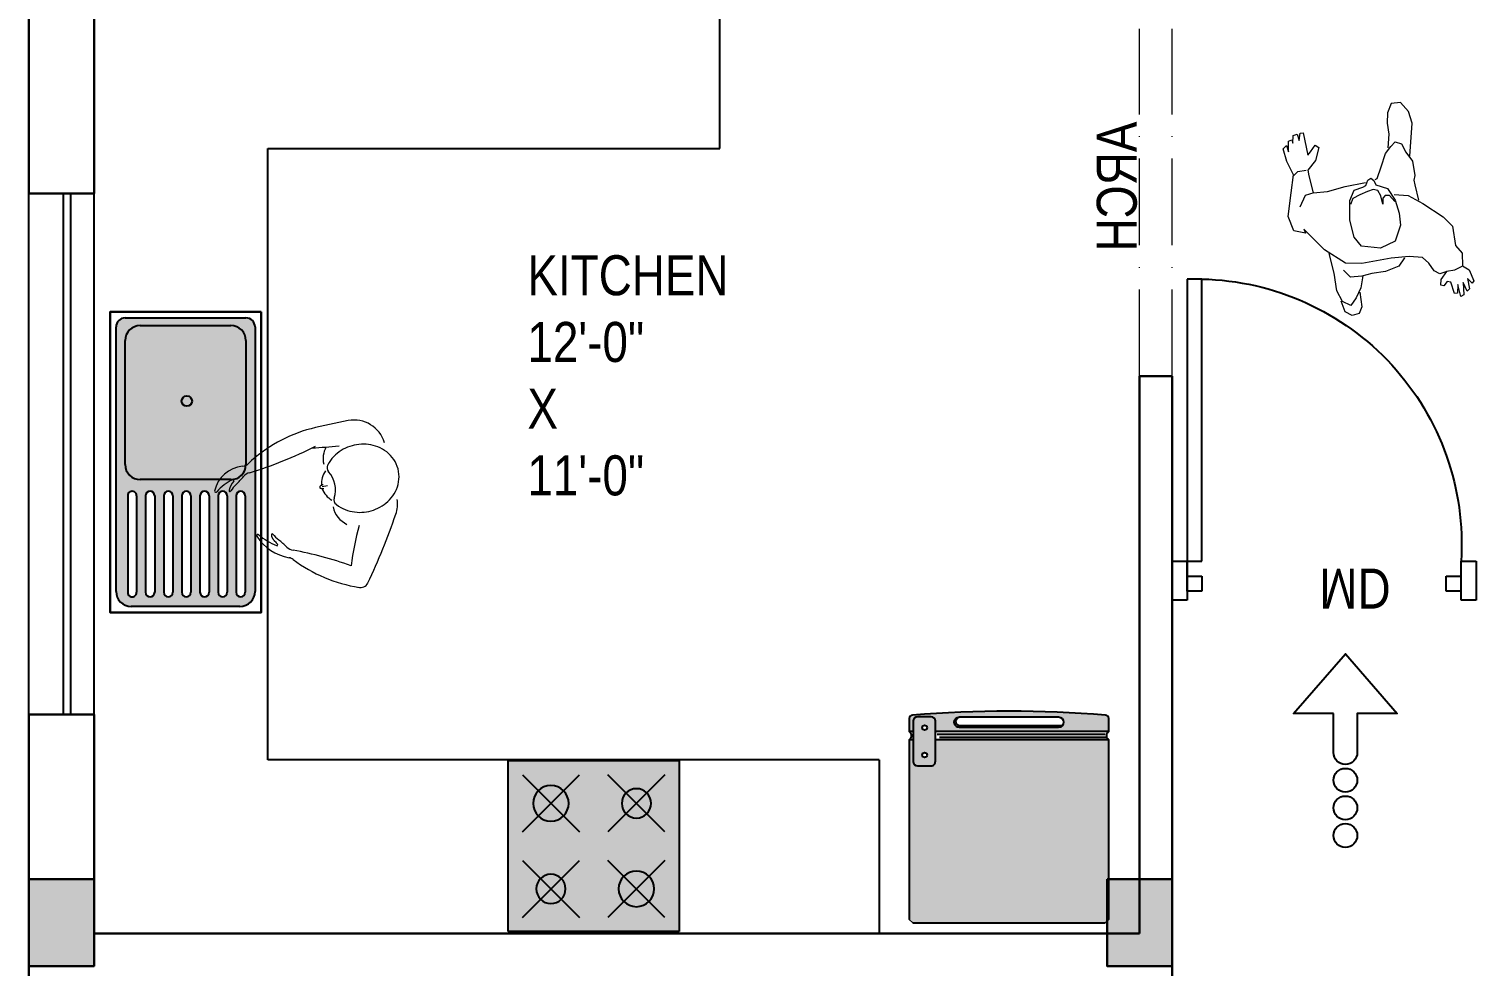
# Model space of a CAD drawing. Extents: x -454308 to 890911, y -14103 to 1343694.
# Drawn here: x 213535.5 to 213735.5, y 654125 to 654254.4 of the extents above; entities that cross this region are included whole.
import ezdxf

# ---------------------------------------------------------------- set-up
doc = ezdxf.new("R2010")
doc.units = 0
doc.header["$MEASUREMENT"] = 0
doc.linetypes.add('ACAD_ISO10W100', pattern=[18, 12, -3, 0, -3])
for name, color, linetype in [('A-Door', 144, 'Continuous'), ('cup', 126, 'Continuous'), ('ELE', 7, 'Continuous'), ('FURN', 250, 'Continuous'), ('railing', 162, 'Continuous'), ('WIN', 4, 'Continuous')]:
    doc.layers.add(name, color=color, linetype=linetype)
for name, color, linetype, lineweight in [('A-FURN', 35, 'Continuous', 5), ('A-Wall', 7, 'Continuous', 30), ('col', 232, 'Continuous', 30), ('Hatch Gris Claro', 9, 'Continuous', 9), ('PERSONAS', 7, 'Continuous', 0), ('sill', 32, 'Continuous', 25), ('TXT', 42, 'Continuous', 25)]:
    doc.layers.add(name, color=color, linetype=linetype, lineweight=lineweight)
doc.styles.get("Standard").update_dxf_attribs({"font": 'stylu.ttf', "height": 7})

# ---------------------------------------------------------------- blocks, each defined once
blk = doc.blocks.new('A$C2FF36649')
at = {"layer": 'FURN', "ltscale": 5}
h = blk.add_hatch(color=252, dxfattribs=at)
h.set_gradient(color1=(132, 132, 132), rotation=89.99999999999996, one_color=1, tint=1, name='CYLINDER')
h.paths.add_polyline_path([(23.6293699095404, -1.27793573483e-05), (23.62936990955495, 23.62940410603552), (-4.78735018987e-05, 23.62940410825467), (-4.78735164506e-05, -1.27771381813e-05)])
at = {"layer": 'FURN'}
for p, q in [((23.62936990955495, 23.62940410603552), (-4.78735018987e-05, 23.62940410825467)), ((-4.78735018987e-05, 23.62940410825467), (-4.78735164506e-05, -1.27771381813e-05)), ((23.6293699095404, -1.27793573483e-05), (23.62936990955495, 23.62940410603552)), ((1.969070200284475, 13.78381373932279), (9.845542495415428, 21.66028603445375)), ((1.969070200284475, 21.66028603445375), (9.845542495415428, 13.78381373932279)), ((21.66025093810458, 21.66028603445375), (13.78377864297363, 13.78381373932279)), ((21.66025093810458, 13.78381373932279), (13.78377864297363, 21.66028603445375)), ((1.969070200255373, 1.969105296626366), (9.845542495386324, 9.845577591757321)), ((1.969070200255373, 9.845577591757321), (9.845542495386324, 1.969105296626366)), ((21.66025093809003, 1.969105296626366), (13.78377864295908, 9.845577591757321)), ((21.66025093809003, 9.845577591757321), (13.78377864295908, 1.969105296626366)), ((-4.78735164506e-05, -1.27771381813e-05), (23.6293699095404, -1.27793573483e-05))]:
    blk.add_line(p, q, dxfattribs=at)
for centre, radius in [((17.72201479054638, 17.72204988688827), 2.460688607613357), ((5.907306347842677, 17.72204988688827), 2.027331139159969), ((5.907306347828122, 5.907341444191843), 2.460688607613357), ((17.72201479051728, 5.907341444191843), 2.027331139159969)]:
    blk.add_circle(centre, radius, dxfattribs=at)
blk = doc.blocks.new('FIDGE')
at = {"layer": 'FURN', "ltscale": 5, "true_color": 0xefddb2}
h = blk.add_hatch(color=254, dxfattribs=at)
h.set_gradient(color1=(245, 239, 209), one_color=1, tint=1)
h.paths.add_polyline_path([(851812.5118199768, 667310.6633607472), (851812.0235093834, 667310.1750501536), (851812.0235093834, 667285.3511941461), (851835.968247982, 667285.3511941461), (851835.968247982, 667288.3478638522, -0.4142135623730951), (851836.5680330243, 667288.9476488946), (851838.4621721907, 667288.9476488946, -0.4142135623730951), (851839.0619572331, 667288.3478638522), (851839.0619572331, 667285.3511941461), (851839.5856463488, 667285.3511941461), (851839.5856463488, 667310.1750501536), (851839.0973357555, 667310.6633607472)])
at = {"layer": 'FURN', "ltscale": 5}
h = blk.add_hatch(color=53, dxfattribs=at)
h.set_gradient(color1=(224, 205, 113), color2=(239, 230, 184), one_color=1, tint=0.8299999833106995, name='CYLINDER')
h.paths.add_polyline_path([(851839.0619572331, 667288.3478638522, 0.4142135623730951), (851838.4621721907, 667288.9476488946), (851836.5680330243, 667288.9476488946, 0.4142135623730951), (851835.968247982, 667288.3478638522), (851835.968247982, 667282.7975228432, 0.4142135623730951), (851836.5680330243, 667282.197737801), (851838.4621721907, 667282.197737801, 0.4142135623730951), (851839.0619572331, 667282.7975228432)])
h.paths.add_polyline_path([(851837.7914954369, 667283.6797770158, -1), (851837.1165043275, 667283.6797770158, -1)], flags=16)
h.paths.add_polyline_path([(851837.1165043275, 667287.4656096796, -1), (851837.7914954369, 667287.4656096796, -1)], flags=16)
at = {"layer": 'FURN', "true_color": 0xcccf96}
h = blk.add_hatch(color=9, dxfattribs=at)
h.paths.add_polyline_path([(851839.1358326123, 667281.9400619791, 0.3912832228420068), (851839.5856463488, 667282.4268527223), (851839.5856463488, 667284.2262089638), (851839.0619572331, 667284.2262089638), (851839.0619572331, 667282.7975228432, -0.4142135623730951), (851838.4621721907, 667282.197737801), (851836.5680330243, 667282.197737801, -0.4142135623730951), (851835.968247982, 667282.7975228432), (851835.968247982, 667284.2262089638), (851812.0235093834, 667284.2262089638), (851812.0235093834, 667282.4268527223, 0.3912832228310268), (851812.4733231202, 667281.9400619791, 0.0394798524977522)])
h.paths.add_polyline_path([(851818.2446322456, 667282.9307113895, -0.4142135623730865), (851818.965812509, 667283.6518916527), (851832.6433432235, 667283.6518916527, -0.4142135623730951), (851833.3645234866, 667282.9307113895, -0.4142135623967353), (851832.6433432235, 667282.2095311262), (851818.965812509, 667282.2095311262, -0.4142135623967353)], flags=16)
at = {"layer": 'FURN', "ltscale": 0.03}
h = blk.add_hatch(color=256, dxfattribs=at)
edge = h.paths.add_edge_path()
edge.add_ellipse((851832.4903596295, 667282.8320430735), major_axis=(-0.4524122548069792, -0.4524122548069791), ratio=0.9999999999319515, start_angle=58.359665155849086, end_angle=205.770811798673, ccw=False)
edge.add_ellipse((851832.6433432235, 667282.9307113895), major_axis=(-0.5099514545912404, -0.50995145459124), ratio=0.9999999999469597, start_angle=44.59102439707917, end_angle=135.0000000077293)
edge.add_ellipse((851832.6433432235, 667282.9307113895), major_axis=(-0.509951454587281, -0.5099514545872808), ratio=0.9999999999417772, start_angle=134.999999998332, end_angle=225.000000001668)
edge.add_line((851832.6433432235, 667283.6518916527), (851818.965812509, 667283.6518916527))
edge.add_ellipse((851818.9658125094, 667282.9307113895), major_axis=(0.5099514546065902, -0.5099514546065907), ratio=0.9999999998486874, start_angle=135.0000000141629, end_angle=180.5042753145712)
edge.add_line((851818.4513926458, 667283.4361549336), (851832.7010787721, 667283.4361549336))
for p, q in [((851812.0235093834, 667310.1750501536), (851812.5118199768, 667310.6633607472)), ((851812.0235093834, 667310.1750501536), (851812.5118199768, 667310.6633607472)), ((851812.0235093834, 667285.3511941461), (851812.0235093834, 667310.1750501536)), ((851812.5118199768, 667310.6633607472), (851839.0973357555, 667310.6633607472)), ((851839.0973357555, 667310.6633607472), (851839.5856463488, 667310.1750501536)), ((851839.0973357555, 667310.6633607472), (851839.5856463488, 667310.1750501536)), ((851839.5856463488, 667310.1750501536), (851839.5856463488, 667285.3511941461)), ((851835.968247982, 667285.3511941461), (851812.0235093838, 667285.3511941461)), ((851812.0235093834, 667284.2262089638), (851812.0235093834, 667282.4268527223)), ((851818.4513926458, 667283.4361549336), (851832.7010787721, 667283.4361549336)), ((851832.6433432235, 667283.6518916527), (851818.965812509, 667283.6518916527)), ((851839.5856463488, 667285.3511941461), (851839.0619572331, 667285.3511941461)), ((851839.5856463488, 667284.2262089638), (851839.0619572331, 667284.2262089638)), ((851839.5856463488, 667284.2262089638), (851839.5856463488, 667282.4268527223)), ((851832.6381181219, 667282.2095311262), (851818.965812509, 667282.2095311262))]:
    blk.add_line(p, q)
for centre, radius, start, end in [((851811.6907732061, 667284.7887015548), 0.6535375115282523, 300.6059604413329, 59.39403956440798), ((851832.6433337929, 667282.9307019594), 0.7211896934019041, 269.5856311290957, 89.99925081362538), ((851832.5005099787, 667282.8228430301), 0.629724405588717, 283.1098448732428, 76.89015512675705), ((851839.9183825264, 667284.7887015548), 0.6535375115243033, 120.6059604355919, 239.3940395586671), ((851812.5118199768, 667282.4268527223), 0.488310593449569, 180, 265.4782904484907), ((851825.8045778662, 667450.5130812175), 169.0993352093809, 265.4782904484907, 274.5216558903645), ((851839.0973357555, 667282.4268527223), 0.4883105934422929, 274.5217095515093, 0)]:
    blk.add_arc(centre, radius, start, end)
for p, q in [((851812.0235093834, 667310.1750501536), (851812.0235093834, 667285.3511941461)), ((851839.0973357555, 667310.6633607472), (851812.5118199768, 667310.6633607472)), ((851839.5856463488, 667285.3511941461), (851839.5856463488, 667310.1750501536)), ((851812.0235093834, 667285.3511941461), (851835.968247982, 667285.3511941461)), ((851812.0235093834, 667284.2262089638), (851835.968247982, 667284.2262089638)), ((851812.0235093834, 667284.2262089638), (851812.0235093834, 667282.4268527223)), ((851812.3446380632, 667285.0340984962), (851835.4079034663, 667285.0340984962)), ((851812.5242584449, 667284.6389328629), (851835.7312203351, 667284.6389328629)), ((851839.0619572331, 667285.3511941461), (851839.5856463488, 667285.3511941461)), ((851839.0619572331, 667284.2262089638), (851839.5856463488, 667284.2262089638)), ((851839.5856463488, 667282.4268527223), (851839.5856463488, 667284.2262089638))]:
    blk.add_line(p, q, dxfattribs=at)
for points in [[(851836.5680330243, 667282.197737801), (851838.4621721907, 667282.197737801, 0.4142135623730951), (851839.0619572331, 667282.7975228432), (851839.0619572331, 667288.3478638522, 0.4142135623730951), (851838.4621721907, 667288.9476488946), (851836.5680330243, 667288.9476488946, 0.4142135623730951), (851835.968247982, 667288.3478638522), (851835.968247982, 667282.7975228432, 0.4142135623730951)], [(851818.965812509, 667283.6518916527), (851832.6433432235, 667283.6518916527, -0.4142135623730951), (851833.3645234866, 667282.9307113895), (851833.3645234866, 667282.9307113895, -0.4142135623730951), (851832.6433432235, 667282.2095311262), (851818.965812509, 667282.2095311262, -0.4142135623730951), (851818.2446322456, 667282.9307113895), (851818.2446322456, 667282.9307113895, -0.4142135623730784)]]:
    blk.add_lwpolyline(points, format="xyb", close=True, dxfattribs=at)
blk.add_lwpolyline([(851818.4513926458, 667283.4361549336), (851832.7010787721, 667283.4361549336, -0.7495820116808743), (851832.6381181219, 667282.2095311262)], format="xyb", dxfattribs=at)
for centre in [(851837.4539998822, 667287.4656096796), (851837.4539998822, 667283.6797770158)]:
    blk.add_circle(centre, 0.33749555467957, dxfattribs=at)
for centre, radius, start, end in [((851811.6907732061, 667284.7887015548), 0.6535375115279028, 300.6059604413329, 59.3940395586671), ((851839.9183825264, 667284.7887015548), 0.6535375115283989, 120.6059604413329, 239.3940395586671), ((851812.5118199768, 667282.4268527223), 0.4883105934398675, 180, 265.4782904484907), ((851825.8045778662, 667450.5130812175), 169.0993352092379, 265.4782904484907, 274.5217095515093), ((851839.0973357555, 667282.4268527223), 0.4883105934398675, 274.5217095515093, 0)]:
    blk.add_arc(centre, radius, start, end, dxfattribs=at)
blk = doc.blocks.new('H-1')
at = {"layer": 'PERSONAS'}
for p, q in [((-0.6239817578650673, 0.1392638641446524), (-0.6288439533808515, 0.129547780599637)), ((-0.5850841937383393, 0.1408832114021266), (-0.6239817578650673, 0.1392638641446524)), ((-0.6077744394789307, 0.1586960312345695), (-0.6142573668332716, 0.1505992949470851)), ((-0.6142573668332716, 0.1505992949470851), (-0.5850841937383393, 0.1408832114021266)), ((-0.5737390708681005, 0.1554573367196212), (-0.6077744394789307, 0.1586960312345695)), ((-0.5834634618997825, 0.1748895038095384), (-0.5899463892542371, 0.1684121147795849)), ((-0.5899463892542371, 0.1684121147795849), (-0.5737390708681005, 0.1554573367196212)), ((-0.5478073614503955, 0.1635540730070488), (-0.5834634618997825, 0.1748895038095384)), ((-0.5332207749028158, 0.1441219059171317), (-0.5478073614503955, 0.1635540730070488)), ((-0.5429451674556276, 0.1182123508422705), (-0.5332207750666385, 0.1425025599505716)), ((-0.4927024789375312, 0.1473606004321368), (-0.5332207749028158, 0.1441219059171317)), ((-0.4667707695198261, 0.1279284333421629), (-0.4927024789375312, 0.1473606004321368)), ((-0.6288439533808515, 0.129547780599637), (-0.5899463892542371, 0.1230703915696836)), ((-0.5899463892542371, 0.1230703915696836), (-0.6174988305106126, 0.1198316970546784)), ((-0.6174988305106126, 0.1198316970546784), (-0.6174988305106126, 0.1101156135097199)), ((-0.6174988305106126, 0.1101156135097199), (-0.5802219982224415, 0.1020188772222355)), ((-0.5802219982224415, 0.1020188772222355), (-0.576980534545328, 0.0906834464197459)), ((-0.5688768753523163, 0.0728706265873029), (-0.5461866296117251, 0.0923027936772769)), ((-0.5461866296117251, 0.0923027936772769), (-0.5510488251275092, 0.0696319320722978)), ((-0.5445658998589809, 0.0923027950726123), (-0.5429451674556276, 0.1182123508422705)), ((-0.4051829596526205, 0.1246897388271577), (-0.4667707695198261, 0.1279284333421629)), ((-0.3727683228803471, 0.0987801827072303), (-0.4051829596526205, 0.1246897388271577)), ((-0.3241463677220508, 0.0388643341798911), (-0.3727683228803471, 0.0987801827072303)), ((-0.576980534545328, 0.0906834464197459), (-0.5899463892542371, 0.0793480156172564)), ((-0.5899463892542371, 0.0793480156172564), (-0.5867049255768964, 0.0696319320722978)), ((-0.5867049255768964, 0.0696319320722978), (-0.5688768753523163, 0.0728706265873029)), ((-0.5510488251275092, 0.0696319320722978), (-0.5397037022572704, 0.05343845949732901)), ((-0.5397037022572704, 0.05343845949732901), (-0.5137719928395656, 0.0388643341798911)), ((-0.5137719928395656, 0.0388643341798911), (-0.4943232107762018, 0.0210515143474481)), ((-0.4943232107762018, 0.0210515143474481), (-0.4862195515831901, -0.0210515143474481)), ((-0.2949731946271186, -0.0048580417725361), (-0.3241463677220508, 0.0388643341798911)), ((-0.2625585578548453, 0.0194321670899171), (-0.312801244851812, 0.0259095561199274)), ((-0.2479719713073791, 0.017812819832443), (-0.2625585578548453, 0.0194321670899171)), ((-0.233385384759913, 0.0226708616049223), (-0.2479719713073791, 0.017812819832443)), ((-0.1880048932787304, 0.0194321670899171), (-0.233385384759913, 0.0226708616049223)), ((-0.1572109883452413, 0.0016193472574741), (-0.1880048932787304, 0.0194321670899171)), ((-0.1717975748927074, 0.0129547780599637), (-0.0680707372216603, 0.0307675978924067)), ((-0.1296585470888658, -0.0097160835450154), (-0.1572109883452413, 0.0016193472574741)), ((-0.0680707372216603, 0.0307675978924067), (-0.0307939049334891, 0.0226708616049223)), ((-0.0307939049334891, 0.0226708616049223), (0, 0)), ((0, 0), (0, -0.0291482506349325)), ((-0.4894610152603037, -0.0356256396649428), (-0.5137719928395656, -0.0566771540123909)), ((-0.4862195515831901, -0.0210515143474481), (-0.4862195515831901, -0.0777286683598391)), ((-0.3857341775892564, -0.038864334179948), (-0.4338550366027222, -0.0605807978355983)), ((-0.3468366134625285, -0.038864334179948), (-0.3857341775892564, -0.038864334179948)), ((-0.3046975856586869, -0.0469610704674324), (-0.3468366134625285, -0.038864334179948)), ((-0.2868695354339934, -0.0485804177249065), (-0.2949731946271186, -0.0048580417725361)), ((-0.1555902565065708, -0.0631545430423444), (-0.13452074260465, -0.0437223759524272)), ((-0.13452074260465, -0.0437223759524272), (-0.1215548878957406, -0.0291482506349325)), ((-0.1215548878957406, -0.0291482506349325), (-0.1296585470888658, -0.0097160835450154)), ((-0.0275524412563755, -0.0437223759524272), (-0.0599670780285351, -0.0485804177249065)), ((0, -0.0291482506349325), (-0.0275524412563755, -0.0437223759524272)), ((-0.5137719928395656, -0.0566771540123909), (-0.5267378475483611, -0.1003995299647613)), ((-0.4862195515831901, -0.0777286683598391), (-0.4943232107762018, -0.1716508092945901)), ((-0.4338550366027222, -0.0605807978355983), (-0.4512054797694418, -0.1085901410909287)), ((-0.2949731946271186, -0.0858254046473235), (-0.3138464992133549, -0.0873821674066449)), ((-0.3138464992133549, -0.0873821674066449), (-0.2868695354339934, -0.0906834464198028)), ((-0.3088277114027278, -0.0484552513535164), (-0.2884902672726639, -0.0631545430423444)), ((-0.2663950719939976, -0.0674884490771319), (-0.3046975856586869, -0.0469610704674324)), ((-0.2868695354339934, -0.0777286683598391), (-0.2949731946271186, -0.0858254046473235)), ((-0.2884902672726639, -0.0631545430423444), (-0.2868695354339934, -0.0777286683598391)), ((-0.2868695354339934, -0.0906834464198028), (-0.2690414852092999, -0.0987801827072872)), ((-0.2512369240714634, -0.1031844948710159), (-0.2663950719939976, -0.0674884490771319)), ((-0.2317646529212425, -0.0971608354497562), (-0.1961085524717418, -0.0809673628748442)), ((-0.1961085524717418, -0.0809673628748442), (-0.1555902565065708, -0.0631545430423444)), ((-0.0956231784780357, -0.0469610704674324), (-0.1377622062818773, -0.0534384594973858)), ((-0.0599670780285351, -0.0485804177249065), (-0.0956231784780357, -0.0469610704674324)), ((-0.5267378475483611, -0.1003995299647613), (-0.5283585793870316, -0.1441219059171885)), ((-0.4512054797694418, -0.1085901410909287), (-0.4397429134951383, -0.1672699658404895)), ((-0.2690414852092999, -0.1311671278572248), (-0.2771451444023114, -0.1570766839771522)), ((-0.2690414852092999, -0.0987801827072872), (-0.2641792896934021, -0.113354308024725)), ((-0.2641792896934021, -0.113354308024725), (-0.2690414852092999, -0.1311671278572248)), ((-0.2539538025168895, -0.1452171161244564), (-0.2501877536078609, -0.1350003655514342)), ((-0.2360552850313979, -0.1079721292020395), (-0.2512369240714634, -0.1031844948710159)), ((-0.2501877536078609, -0.1350003655514342), (-0.2339334590785711, -0.1274042962920134)), ((-0.2463512394688223, -0.2007990599295226), (-0.2406372467016808, -0.1351442795352113)), ((-0.2279281387820902, -0.1165930025397301), (-0.2360552850313979, -0.1079721292020395)), ((-0.2339334590785711, -0.1274042962920134), (-0.2279281387820902, -0.1165930025397301)), ((-0.2335174485644984, -0.1034655091167451), (-0.2317646529212425, -0.0971608354497562)), ((-0.5704976071908732, -0.1829862400970796), (-0.5996707802858054, -0.2007990599295226)), ((-0.5332207749028158, -0.1732701565521211), (-0.5704976071908732, -0.1829862400970796)), ((-0.5283585793870316, -0.1441219059171885), (-0.5332207749028158, -0.1765088510670694)), ((-0.5332207749028158, -0.1765088510670694), (-0.5332207749028158, -0.2121344907320122)), ((-0.4943232107762018, -0.1716508092945901), (-0.4878402834217468, -0.2234699215344449)), ((-0.4397429134951383, -0.1672699658404895), (-0.408949008561649, -0.1883214801879376)), ((-0.2868695354339934, -0.1797475455820745), (-0.3046975856586869, -0.1894636291270331)), ((-0.2917317309497775, -0.1894636291270331), (-0.2604367298713441, -0.1727460195019148)), ((-0.2771451444023114, -0.1570766839771522), (-0.2868695354339934, -0.1797475455820745)), ((-0.2604367298713441, -0.1727460195019148), (-0.2539538025168895, -0.1452171161244564)), ((-0.6499134672827723, -0.1959410181570433), (-0.6547756627985564, -0.2186118797619656)), ((-0.6547756627985564, -0.2186118797619656), (-0.6401890762510904, -0.2396633941094137)), ((-0.6304646852195219, -0.1862249346120848), (-0.6499134672827723, -0.1959410181570433)), ((-0.5834634618997825, -0.1878442818695589), (-0.6304646852195219, -0.1862249346120848)), ((-0.5996707802858054, -0.2007990599295226), (-0.6223610260263968, -0.2202312270194966)), ((-0.6223610260263968, -0.2202312270194966), (-0.6077744394789307, -0.244521435881893)), ((-0.5332207749028158, -0.2121344907320122), (-0.5089097973236676, -0.2315666578219293)), ((-0.4878402834217468, -0.2234699215344449), (-0.4392183282634507, -0.2850051173193151)), ((-0.408949008561649, -0.1883214801879376), (-0.3533195408169831, -0.1959410181570433)), ((-0.3533195408169831, -0.1959410181570433), (-0.2917317309497775, -0.1894636291270331)), ((-0.2560756305003906, -0.2574762139419136), (-0.2463512394688223, -0.2007990599295226)), ((-0.6401890762510904, -0.2396633941094137), (-0.6061537076402601, -0.2493794776544291)), ((-0.6077744394789307, -0.244521435881893), (-0.5721183390294301, -0.2590955611993877)), ((-0.5721183390294301, -0.2590955611993877), (-0.5153927246781222, -0.2623342557143928)), ((-0.5153927246781222, -0.2623342557143928), (-0.45218418297236, -0.2720503392593514)), ((-0.2560756305003906, -0.3028179371517581), (-0.2560756305003906, -0.2574762139419136)), ((-0.115071960541286, -0.2704309920018773), (-0.1555902565065708, -0.2850051173193151)), ((-0.1069683013481608, -0.28176642280431), (-0.115071960541286, -0.2704309920018773)), ((-0.4392183282634507, -0.2850051173193151), (-0.367906127364563, -0.3433016185891802)), ((-0.2560756295448527, -0.3011985893314204), (-0.2625585571273632, -0.3287274930749504)), ((-0.2009707479876397, -0.3109146734392425), (-0.2560756305003906, -0.3028179371517581)), ((-0.1831426977629462, -0.3125340206967735), (-0.2009707479876397, -0.3109146734392425)), ((-0.1847634301985863, -0.3449209662512658), (-0.183142697795347, -0.3173920625077358)), ((-0.1555902565065708, -0.2850051173193151), (-0.1831426977629462, -0.3125340206967735)), ((-0.1361414744432068, -0.3076759789242374), (-0.1264170834115248, -0.2979598953792788)), ((-0.0648292735443192, -0.3157727152117218), (-0.1361414744432068, -0.3076759789242374)), ((-0.1264170834115248, -0.2979598953792788), (-0.1069683013481608, -0.28176642280431)), ((-0.0648292735443192, -0.3254887987567372), (-0.0648292735443192, -0.3157727152117218)), ((-0.3808719820733586, -0.340062924074175), (-0.3695268592032335, -0.3756885637391178)), ((-0.367906127364563, -0.3433016185891802), (-0.3808719820733586, -0.340062924074175)), ((-0.2625585571273632, -0.3287274930749504), (-0.2965939274431548, -0.3497790075479088)), ((-0.249592703145936, -0.3724498692241127), (-0.1928670887946282, -0.359495091164149)), ((-0.1977292833329329, -0.3611144381151234), (-0.1847634301985863, -0.3449209662512658)), ((-0.1928670887946282, -0.359495091164149), (-0.1491073291521161, -0.3756885637391178)), ((-0.1199341560570701, -0.3675918274516334), (-0.08589878744624, -0.3643531329366283)), ((-0.0940024466393652, -0.3513983548766646), (-0.0696914690602171, -0.3481596603616595)), ((-0.0826573237691264, -0.3530177021341387), (-0.0940024466393652, -0.3513983548766646)), ((-0.0875195192849106, -0.3303468405292165), (-0.0648292735443192, -0.3254887987567372)), ((-0.0664500053829897, -0.3352048823016958), (-0.0875195192849106, -0.3303468405292165)), ((-0.08589878744624, -0.3643531329366283), (-0.0826573237691264, -0.3530177021341387)), ((-0.0696914690602171, -0.3481596603616595), (-0.0664500053829897, -0.3352048823016958)), ((-0.3695268592032335, -0.3756885637391178), (-0.3225256358834939, -0.3886433417990815)), ((-0.3225256358834939, -0.3886433417990815), (-0.249592703145936, -0.3724498692241127)), ((-0.1491073291521161, -0.3756885637391178), (-0.1085890331868313, -0.3837853000266023)), ((-0.0988646421551494, -0.3724498692241127), (-0.1199341560570701, -0.3675918274516334)), ((-0.1085890331868313, -0.3837853000266023), (-0.0988646421551494, -0.3724498692241127))]:
    blk.add_line(p, q, dxfattribs=at)
blk = doc.blocks.new('EREREWQ')
at = {"layer": 'railing'}
blk.add_lwpolyline([(148291.4347415268, 675692.7766259672), (148291.4347415268, 675698.3021442904), (148299.6994405865, 675691.1333505046), (148291.4347415268, 675683.9645567187), (148291.4347415268, 675689.4900750419), (148286.0362643356, 675689.4900750419, -1), (148286.0362643356, 675692.7766259672)], format="xyb", close=True, dxfattribs=at)
blk.add_lwpolyline([(148284.3929888728, 675691.1333505046), (148284.3929888728, 675691.1333505046)], dxfattribs=at)
for centre in [(148274.572461693, 675691.1333505046), (148278.3937292405, 675691.1333505046), (148282.2149967881, 675691.1333505046)]:
    blk.add_circle(centre, 1.643275462823005, dxfattribs=at)
blk = doc.blocks.new('WWQQWWQ')
at = {"layer": 'A-Door'}
for p, q in [((148490.1879734471, 675244.6171032278), (148490.1879734471, 675242.5545298185)), ((148495.5506641901, 675244.6171032278), (148490.1879734471, 675244.6171032278)), ((148490.1879734471, 675244.6171032278), (148490.1879734471, 675242.5545298185)), ((148495.5506641901, 675242.5545298185), (148495.5506641901, 675244.6171032278)), ((148490.1879734471, 675242.5545298185), (148495.5506641901, 675242.5545298185)), ((148490.1879734471, 675242.5545298185), (148491.4255175246, 675242.5545298185)), ((148491.4255175246, 675242.5545298185), (148491.4255175246, 675240.4919564828)), ((148493.4880907804, 675240.4919564828), (148493.4880907804, 675242.5545298185)), ((148493.4880907804, 675242.5545298185), (148495.5506641901, 675242.5545298185)), ((148491.4255175246, 675240.4919564828), (148493.4880907804, 675240.4919564828)), ((148493.4880907804, 675206.7422499732), (148491.4255175246, 675206.7422499732)), ((148491.4255175246, 675206.7422499732), (148491.4255175246, 675204.6796766375)), ((148493.4880907804, 675204.6796766375), (148493.4880907804, 675206.7422499732)), ((148495.5506641901, 675204.6796766375), (148495.5506641901, 675206.7422499732)), ((148495.5506641901, 675206.7422499732), (148534.5518382875, 675206.7422499732)), ((148534.5518382875, 675206.7422499732), (148534.5518382875, 675204.6796766375)), ((148534.5518382875, 675204.6796766375), (148490.1879734471, 675204.6796766375)), ((148490.1879734471, 675204.6796766375), (148490.1879734471, 675202.6171032278)), ((148491.4255175246, 675204.6796766375), (148495.5506641901, 675204.6796766375)), ((148495.5506641901, 675204.6796766375), (148493.4880907804, 675204.6796766375)), ((148495.5506641901, 675202.6171032278), (148495.5506641901, 675204.6796766375)), ((148490.1879734471, 675202.6171032278), (148495.5506641901, 675202.6171032278))]:
    blk.add_line(p, q, dxfattribs=at)
blk.add_arc((148497.8766779394, 675205.9445116114), 36.68383531018716, 1.246070487246185, 93.6353950792882, dxfattribs=at)
blk = doc.blocks.new('rtrttet')
at = {"layer": 'FURN', "ltscale": 5}
h = blk.add_hatch(color=252, dxfattribs=at)
h.set_gradient(color1=(132, 132, 132), rotation=89.99999999999996, one_color=1, tint=1, name='CURVED')
edge = h.paths.add_edge_path(flags=16)
edge.add_line((50990.56004541033, -3347.328410503327), (50990.56004541033, -3359.910334155564))
edge.add_arc((50991.15078083245, -3359.910334155564), 0.5907354221348183, 180, 360)
edge.add_line((50991.7415162546, -3359.910334155564), (50991.7415162546, -3347.328410503327))
edge.add_arc((50991.15078083245, -3347.328410503327), 0.5907354221348183, 0, 180)
edge = h.paths.add_edge_path(flags=16)
edge.add_line((50992.92298709886, -3347.328410503327), (50992.92298709886, -3359.910334155564))
edge.add_arc((50993.51372252098, -3359.910334155564), 0.5907354221348183, 180, 360)
edge.add_line((50994.10445794313, -3359.910334155564), (50994.10445794313, -3347.328410503327))
edge.add_arc((50993.51372252098, -3347.328410503327), 0.5907354221348183, 0, 180)
edge = h.paths.add_edge_path(flags=16)
edge.add_line((50995.28592878741, -3347.328410503327), (50995.28592878741, -3359.910334155564))
edge.add_arc((50995.87666420952, -3359.910334155564), 0.5907354221348183, 180, 360)
edge.add_line((50996.46739963167, -3359.910334155564), (50996.46739963167, -3347.328410503327))
edge.add_arc((50995.87666420952, -3347.328410503327), 0.5907354221348183, 0, 180)
edge = h.paths.add_edge_path(flags=16)
edge.add_line((50997.64887047594, -3347.328410503327), (50997.64887047594, -3359.910334155564))
edge.add_arc((50998.23960589809, -3359.910334155564), 0.5907354221348183, 180, 360)
edge.add_line((50998.83034132022, -3359.910334155564), (50998.83034132022, -3347.328410503327))
edge.add_arc((50998.23960589809, -3347.328410503327), 0.5907354221348183, 0, 180)
edge = h.paths.add_edge_path(flags=16)
edge.add_line((50989.37857456606, -3347.328410503327), (50989.37857456606, -3359.910334155564))
edge.add_arc((50988.78783914392, -3359.910334155564), 0.5907354221348183, -180, 0, ccw=False)
edge.add_line((50988.19710372178, -3359.910334155564), (50988.19710372178, -3347.328410503327))
edge.add_arc((50988.78783914392, -3347.328410503327), 0.5907354221348183, 0, 180, ccw=False)
edge = h.paths.add_edge_path(flags=16)
edge.add_line((50987.01563287752, -3347.328410503327), (50987.01563287752, -3359.910334155564))
edge.add_arc((50986.42489745539, -3359.910334155564), 0.5907354221348183, -180, 0, ccw=False)
edge.add_line((50985.83416203325, -3359.910334155564), (50985.83416203325, -3347.328410503327))
edge.add_arc((50986.42489745539, -3347.328410503327), 0.5907354221348183, 0, 180, ccw=False)
edge = h.paths.add_edge_path()
edge.add_line((51000.09801564757, -3325.312846690668), (51000.09801564757, -3359.787715925591))
edge.add_arc((50998.12889757379, -3359.787715925591), 1.969118073782724, -90, 0, ccw=False)
edge.add_line((50998.12889757379, -3361.756833999378), (50983.95124744254, -3361.756833999378))
edge.add_arc((50983.95124744254, -3359.787715925591), 1.969118073782724, 180, 270, ccw=False)
edge.add_line((50981.98212936877, -3359.787715925591), (50981.98212936877, -3325.312846690668))
edge.add_arc((50983.16360021303, -3325.312846690668), 1.181470844269636, 90, 180, ccw=False)
edge.add_line((50983.16360021303, -3324.131375846385), (50998.9165448033, -3324.131375846385))
edge.add_arc((50998.9165448033, -3325.312846690668), 1.181470844269636, 0, 90, ccw=False)
edge = h.paths.add_edge_path(flags=16)
edge.add_line((50984.65269118897, -3347.328410503327), (50984.65269118897, -3359.910334155564))
edge.add_arc((50984.07785513079, -3347.312511139378), 0.5750558960384421, 358.4156626171143, 541.5843373828856)
edge.add_arc((50984.07785513079, -3359.926233519499), 0.5750558960384421, 178.4156626171142, 361.5843373828858)
edge.add_line((50983.5030190726, -3347.335673492086), (50983.5030190726, -3359.910334155564))
h = blk.add_hatch(color=252, dxfattribs=at)
h.set_gradient(color1=(132, 132, 132), rotation=89.99999999999996, one_color=1, tint=1, name='CURVED')
edge = h.paths.add_edge_path()
edge.add_line((50999.21622282836, -3327.1003559008), (50999.21622282836, -3343.247124105828))
edge.add_arc((50997.24710475459, -3343.247124105828), 1.969118073782724, -90, 0, ccw=False)
edge.add_line((50997.24710475459, -3345.216242179598), (50985.43239631189, -3345.216242179598))
edge.add_arc((50985.43239631189, -3343.247124105828), 1.969118073782724, 180, 270, ccw=False)
edge.add_line((50983.46327823809, -3343.247124105828), (50983.46327823809, -3327.1003559008))
edge.add_arc((50985.43239631189, -3327.1003559008), 1.969118073782724, 90, 180, ccw=False)
edge.add_line((50985.43239631189, -3325.131237827027), (50997.24710475459, -3325.131237827027))
edge.add_arc((50997.24710475459, -3327.1003559008), 1.969118073782724, 0, 90, ccw=False)
at = {"layer": 'ELE'}
blk.add_lwpolyline([(51000.88566287708, -3323.343728616881), (50981.19448213926, -3323.343728616881), (50981.19448213926, -3362.544481228896), (51000.88566287708, -3362.544481228896)], close=True, dxfattribs=at)
blk.add_circle((50991.20272050669, -3334.973535494666), 0.6792338294544606, dxfattribs=at)
at = {"layer": 'FURN'}
for p, q in [((50981.19448213926, -3323.343728616881), (51000.88566287708, -3323.343728616881)), ((50981.19448213926, -3362.544481228896), (50981.19448213926, -3323.343728616881)), ((50983.16360021303, -3324.131375846385), (50998.9165448033, -3324.131375846385)), ((51000.88566287708, -3323.343728616881), (51000.88566287708, -3362.544481228896)), ((50981.98212936877, -3359.787715925591), (50981.98212936877, -3325.312846690668)), ((50985.13271828683, -3325.131237827027), (50996.94742672952, -3325.131237827027)), ((50985.13271828683, -3325.131237827027), (50996.94742672952, -3325.131237827027)), ((51000.09801564757, -3325.312846690668), (51000.09801564757, -3359.787715925591)), ((50983.16360021303, -3343.247124105828), (50983.16360021303, -3327.1003559008)), ((50983.16360021303, -3343.247124105828), (50983.16360021303, -3327.1003559008)), ((50998.9165448033, -3327.1003559008), (50998.9165448033, -3343.247124105828)), ((50998.9165448033, -3327.1003559008), (50998.9165448033, -3343.247124105828)), ((50996.94742672952, -3345.216242179598), (50985.13271828683, -3345.216242179598)), ((50996.94742672952, -3345.216242179598), (50985.13271828683, -3345.216242179598)), ((50983.5030190726, -3347.335673492086), (50983.5030190726, -3359.910334155564)), ((50998.12889757379, -3361.756833999378), (50983.95124744254, -3361.756833999378)), ((51000.88566287708, -3362.544481228896), (50981.19448213926, -3362.544481228896))]:
    blk.add_line(p, q, dxfattribs=at)
at = {"layer": 'FURN', "color": 0}
for p, q in [((50984.65269118897, -3347.328410503327), (50984.65269118897, -3359.910334155564)), ((50985.83416203325, -3347.328410503327), (50985.83416203325, -3359.910334155564)), ((50987.01563287752, -3347.328410503327), (50987.01563287752, -3359.910334155564)), ((50988.19710372178, -3347.328410503327), (50988.19710372178, -3359.910334155564)), ((50989.37857456606, -3347.328410503327), (50989.37857456606, -3359.910334155564)), ((50990.56004541033, -3347.328410503327), (50990.56004541033, -3359.910334155564)), ((50991.7415162546, -3347.328410503327), (50991.7415162546, -3359.910334155564)), ((50992.92298709886, -3347.328410503327), (50992.92298709886, -3359.910334155564)), ((50994.10445794313, -3347.328410503327), (50994.10445794313, -3359.910334155564)), ((50995.28592878741, -3347.328410503327), (50995.28592878741, -3359.910334155564)), ((50996.46739963167, -3347.328410503327), (50996.46739963167, -3359.910334155564)), ((50997.64887047594, -3347.328410503327), (50997.64887047594, -3359.910334155564)), ((50998.83034132022, -3347.328410503327), (50998.83034132022, -3359.910334155564))]:
    blk.add_line(p, q, dxfattribs=at)
at = {"layer": 'FURN'}
for centre, radius, start, end in [((50983.16360021303, -3325.312846690668), 1.181470844269636, 90, 180), ((50998.9165448033, -3325.312846690668), 1.181470844269636, 0, 90), ((50985.13271828683, -3327.1003559008), 1.969118073782724, 90, 180), ((50985.13271828683, -3327.1003559008), 1.969118073782724, 90, 180), ((50996.94742672952, -3327.1003559008), 1.969118073782724, 0, 90), ((50996.94742672952, -3327.1003559008), 1.969118073782724, 0, 90), ((50985.13271828683, -3343.247124105828), 1.969118073782724, 180, 270), ((50985.13271828683, -3343.247124105828), 1.969118073782724, 180, 270), ((50996.94742672952, -3343.247124105828), 1.969118073782724, 270, 0), ((50996.94742672952, -3343.247124105828), 1.969118073782724, 270, 0), ((50984.07785513079, -3347.312511139378), 0.5750558960384421, 358.4156626171143, 181.5843373828857), ((50986.42489745539, -3347.328410503327), 0.5907354221348183, 0, 180), ((50988.78783914392, -3347.328410503327), 0.5907354221348183, 0, 180), ((50991.15078083245, -3347.328410503327), 0.5907354221348183, 0, 180), ((50993.51372252098, -3347.328410503327), 0.5907354221348183, 0, 180), ((50995.87666420952, -3347.328410503327), 0.5907354221348183, 0, 180), ((50998.23960589809, -3347.328410503327), 0.5907354221348183, 0, 180), ((50983.95124744254, -3359.787715925591), 1.969118073782724, 180, 270), ((50984.07785513079, -3359.926233519499), 0.5750558960384421, 178.4156626171142, 1.584337382885721), ((50986.42489745539, -3359.910334155564), 0.5907354221348183, 180, 0), ((50988.78783914392, -3359.910334155564), 0.5907354221348183, 180, 0), ((50991.15078083245, -3359.910334155564), 0.5907354221348183, 180, 0), ((50993.51372252098, -3359.910334155564), 0.5907354221348183, 180, 0), ((50995.87666420952, -3359.910334155564), 0.5907354221348183, 180, 0), ((50998.23960589809, -3359.910334155564), 0.5907354221348183, 180, 0), ((50998.12889757379, -3359.787715925591), 1.969118073782724, 270, 0)]:
    blk.add_arc(centre, radius, start, end, dxfattribs=at)
blk = doc.blocks.new('pessoa_2')
at = {"layer": 'A-FURN', "lineweight": 0}
blk.add_line((0.0082905000000153, -0.3430909438627481), (0.0082905000000153, -0.35964674386274), dxfattribs=at)
for points in [[(0.0715221000000099, -0.3285088438627497), (0.0725568000000152, -0.3276577438627441), (0.0785391000000146, -0.3222931438627512), (0.0840813000000083, -0.3165535438627387), (0.0891723000000155, -0.310485743862742), (0.0938055000000162, -0.3041347438627469), (0.09797880000000699, -0.2975416438627434), (0.1016937000000126, -0.2907439438627506), (0.1049532000000113, -0.2837755438627454), (0.1077624000000128, -0.2766670438627443), (0.1101267000000092, -0.2694445438627468), (0.1120515000000068, -0.2621323438627456), (0.1135428000000047, -0.2547511438627481), (0.1146042000000023, -0.247320743862744), (0.1152399000000059, -0.2398579438627451), (0.115451400000012, -0.2323792438627521), (0.1152399000000059, -0.2249008438627413), (0.1146045000000129, -0.2174380438627423), (0.1135431000000153, -0.2100073438627419), (0.1120521000000139, -0.2026264438627408), (0.1101273000000162, -0.1953139438627431), (0.1077633000000162, -0.1880917438627421), (0.1049541000000147, -0.1809829438627446), (0.1016946000000161, -0.1740145438627394), (0.0979800000000069, -0.1672168438627466), (0.093806700000016, -0.1606237438627431), (0.0891735000000154, -0.1542724438627516), (0.0840828000000045, -0.1482046438627407), (0.0785406000000109, -0.142464743862746), (0.0725583000000114, -0.1371001438627388), (0.0661533000000105, -0.1321603438627505), (0.0593499000000151, -0.1276951438627378), (0.0521793000000059, -0.123754643862739), (0.04468080000000901, -0.1203862438627397), (0.0369018000000097, -0.1176328438627507), (0.0288954000000104, -0.1155325438627415), (0.0207225000000051, -0.1141147438627428), (0.0124473000000052, -0.1134004438627443), (0.0041376000000071, -0.1134001438627479), (-0.0041375999999929, -0.11411414386275), (-0.0123104999999839, -0.1155316438627523), (-0.0203168999999832, -0.1176319438627473), (-0.0280961999999931, -0.1203850438627398), (-0.0355943999999937, -0.1237531438627428), (-0.042765299999985, -0.1276933438627452), (-0.0495689999999911, -0.1321582438627473), (-0.0559742999999884, -0.1370980438627498), (-0.0619565999999878, -0.1424623438627464), (-0.0674990999999921, -0.1482022438627411), (-0.0725897999999887, -0.1542697438627414), (-0.0772232999999858, -0.1606207438627507), (-0.0813968999999872, -0.16721384386274), (-0.0851117999999929, -0.1740112438627506), (-0.0883712999999915, -0.1809796438627416), (-0.0911807999999894, -0.188088443862739), (-0.0935450999999859, -0.1953106438627401), (-0.0954701999999941, -0.2026228438627413), (-0.0969611999999955, -0.2100037438627424), (-0.0980228999999895, -0.2174344438627429), (-0.0986585999999932, -0.2248972438627419), (-0.0988703999999956, -0.2323756438627385), (-0.0986588999999896, -0.2398543438627456), (-0.0980237999999929, -0.2473171438627446), (-0.0969623999999954, -0.2547478438627451), (-0.0954716999999903, -0.2621287438627462), (-0.0935468999999927, -0.2694412438627438), (-0.0911828999999926, -0.2766634438627449), (-0.0883739999999875, -0.2837725438627387), (-0.0851147999999853, -0.2907409438627439), (-0.0814001999999903, -0.297538643862751), (-0.0772268999999852, -0.3041317438627402), (-0.0725939999999952, -0.3104830438627459), (-0.0675032999999843, -0.3165508438627427), (-0.0619610999999907, -0.322291043862748), (-0.0559790999999876, -0.3276556438627409), (-0.0549401999999901, -0.3285094438627425)], [(0.0019161000000167, -0.3554740438627419), (0.0019383000000062, -0.3556558438627491), (0.0020394000000152, -0.356409443862745), (0.0021666000000096, -0.3572341438627404), (0.0023283000000163, -0.3581425438627406), (0.0025353000000052, -0.3591463438627471), (0.002802900000006, -0.3602566438627406), (0.0031515000000155, -0.3614782438627486), (0.0036075000000153, -0.3628018438627407), (0.004203000000004, -0.3641899438627405), (0.0049695000000156, -0.3655594438627503), (0.0059247000000084, -0.36676634386275), (0.0070539000000167, -0.3676156438627487), (0.0082902000000047, -0.3679246438627501), (0.0095262000000105, -0.3676159438627451), (0.0106554000000045, -0.3667666438627464), (0.011610900000008, -0.3655597438627467), (0.0123774000000054, -0.3641902438627511), (0.0129729000000083, -0.3628021438627513), (0.0134292000000045, -0.361478543862745), (0.013777800000014, -0.3602572438627476), (0.0140454000000148, -0.3591466438627435), (0.0142524000000037, -0.3581428438627512), (0.0144141000000104, -0.3572347438627474), (0.0145416000000154, -0.3564097438627414), (0.0146427000000102, -0.3556561438627455), (0.0146652000000103, -0.3554743438627526)], [(0.1202703000000156, -0.5444830438627406), (0.1201641000000109, -0.5446996438627423), (0.1197477000000049, -0.5459518438627387), (0.1197396000000026, -0.5471557438627457), (0.1202076000000147, -0.54819764386275), (0.1211124000000154, -0.548991743862743), (0.1223247000000072, -0.5495125438627471), (0.1236855000000077, -0.5497906438627496), (0.1250637000000125, -0.5498839438627388), (0.1263774000000097, -0.5498512438627472), (0.1275873000000161, -0.5497396438627506), (0.1286820000000119, -0.5495824438627466), (0.1296660000000145, -0.5494006438627395), (0.130549500000015, -0.5492074438627415), (0.1313460000000077, -0.5490106438627436), (0.1320678000000157, -0.5488144438627387), (0.1327263000000158, -0.5486209438627441), (0.1333323000000064, -0.5484313438627453), (0.1338939000000039, -0.5482453438627461), (0.1344186000000036, -0.548062943862746), (0.134913300000008, -0.5478835438627386), (0.1353834000000091, -0.5477065438627449), (0.1358334000000099, -0.5475304438627405), (0.136267800000013, -0.547354943862743), (0.1366905000000145, -0.5471788438627386), (0.137104800000003, -0.547000643862745), (0.1375140000000101, -0.5468197438627413), (0.137921100000014, -0.546634343862749), (0.1383297000000141, -0.5464429438627434), (0.13874220000001, -0.5462443438627389), (0.1391619000000048, -0.5460364438627467), (0.1395924000000122, -0.5458168438627382), (0.140037300000003, -0.5455834438627392), (0.1404999000000089, -0.5453329438627466), (0.1409850000000148, -0.5450620438627425), (0.1414971000000094, -0.5447659438627426), (0.1420416000000131, -0.5444392438627405), (0.1426239000000038, -0.5440756438627404), (0.1432503000000054, -0.5436667438627439), (0.1437423000000138, -0.5433313438627465)]]:
    blk.add_lwpolyline(points, dxfattribs=at)
for centre, radius, start, end in [((0.0908004000000062, -0.2366653438627395), 0.09999989999999999, 58.80300000000054, 86.08640000000842), ((-0.0789965999999964, -0.2376913438627497), 0.09999989999999999, 93.95830000000092, 178.237200000009), ((-0.9145712999999916, -1.896930143862745), 2.040941099999999, 52.22200000000533, 58.80300000000054), ((1.861025400000014, -0.2974015438627475), 2.040941099999999, 178.2370999999941, 181.6154000000121), ((0.6194082000000094, 0.6293989561372513), 1.015362, 242.611500000009, 249.9389999999944), ((-1.118127299999982, -0.1827745438627488), 1.015361099999998, 349.6634400000123, 354.5040299999997), ((0.0082905000000153, -0.4030093438627489), 0.084375, 59.6633000000076, 120.3366999999924), ((0.0775512000000163, -0.2598982438627502), 0.0800187, 270, 322.1874699999939), ((-0.0936305999999974, -0.1424908438627455), 0.4697055000000001, 310.7222299999934, 338.5449100000022), ((0.3199914000000064, -0.3040702438627392), 0.0256575, 331.5185399999927, 51.04809999998479), ((0.2900526000000099, -0.3322537438627506), 0.4697055000000001, 182.7679000000029, 210.7546999999934), ((-1.343262599999988, -0.6737299438627389), 1.2623625, 4.474949999986903, 14.70509999999279), ((-0.0609701999999857, -0.2598982438627502), 0.080019, 230.1335999999839, 270), ((-0.0433904999999868, -0.314698043862748), 0.0179472, 230.2127999999957, 300.3372000000075), ((0.0108207000000107, -0.2944489438627471), 0.06696150000000001, 221.5632000000084, 263.3251999999886), ((0.0057603000000057, -0.2944489438627471), 0.0669618, 276.6748340000024, 318.4368199999951), ((0.0599715000000032, -0.314698043862748), 0.0179472, 239.6627999999924, 309.7872000000044), ((1.344170100000011, -0.9892771438627505), 1.2623625, 148.2156999999931, 156.8382999999994), ((0.1542828000000043, -0.4832281438627464), 0.0307893, 301.1911100000098, 341.9938699999996), ((0.2328885000000156, -0.5218054438627462), 0.0307893, 130.7228999999979, 158.0512000000002), ((-0.0039104999999893, -0.4284640438627463), 0.1977522, 306.2606871242373, 325.2982200000115), ((0.0654840000000121, -0.4543420438627522), 0.1496976, 289.9131500000132, 338.0506600000113), ((0.0745572000000152, -0.4480978438627404), 0.1066338, 295.3385600000137, 309.6524200000035), ((0.3599766000000102, -0.7924678438627524), 0.3406439999999999, 123.8513999999867, 129.6532000000129), ((0.1097004000000084, -0.4744837438627485), 0.0768018, 296.3088699999972, 305.6404499999837), ((0.156200400000003, -0.5393377438627454), 0.003, 325.2992699999997, 125.6404999999948), ((-0.1400540999999862, -0.5881879438627493), 0.0307893, 352.8745299999906, 30.75489999998636), ((-0.0104747999999972, -0.6043861438627403), 0.09979860000000002, 172.8745999999907, 245.4198000000106), ((-0.0539636999999971, -0.5755972438627452), 0.0307893, 179.318499999986, 220.1211000000018), ((0.1151109000000048, -0.5913358438627512), 0.0039897, 121.0123999999909, 289.9136000000095), ((-0.3478952999999905, -0.8026303438627451), 0.3406442999999999, 31.6599999999926, 37.46180000000458), ((-0.0713573999999966, -0.6313090438627427), 0.003, 38.53009999999812, 190.0013000000109), ((0.0550023000000124, -0.6062158438627421), 0.131835, 191.2655000000141, 218.3773999999978), ((-0.0089300999999864, -0.5815981438627489), 0.0768015, 218.5301999999942, 242.1095999999985), ((0.0328143000000125, -0.5678629438627496), 0.1066338, 211.6606000000139, 225.9744999999936), ((-0.0430736999999937, -0.6470047438627518), 0.0030441, 234.2125999999947, 54.2138000000189), ((-0.0518933999999973, -0.6907156438627453), 0.0044262, 268.7776999999846, 36.79879999998944)]:
    blk.add_arc(centre, radius, start, end, dxfattribs=at)
blk = doc.blocks.new('colummn')
at = {"layer": 'Hatch Gris Claro'}
blk.add_hatch(color=256, dxfattribs=at).paths.add_polyline_path([(154558.6418708955, 675547.1724355803), (154567.6418708955, 675547.1724355803), (154567.6418708955, 675559.1724355803), (154558.6418708955, 675559.1724355803)])
at = {"layer": 'col'}
blk.add_lwpolyline([(154558.6418708955, 675547.1724355803), (154567.6418708955, 675547.1724355803), (154567.6418708955, 675559.1724355803), (154558.6418708955, 675559.1724355803), (154558.6418708955, 675547.1724355803)], dxfattribs=at)
blk = doc.blocks.new('RERWRER')
at = {"layer": 'col'}
blk.add_blockref('colummn', (8622.843080857507, -2705.006058755913), dxfattribs=at)

msp = doc.modelspace()

# ---------------------------------------------------------------- linework, layer by layer
at = {"layer": 'A-Wall'}
for p, q in [((213535.52651893, 654231.6991658368), (213535.52651893, 654278.4465241971)), ((213544.52651893, 654231.6991658369), (213544.52651893, 654261.9465241972)), ((213544.52651893, 654231.6991658369), (213535.52651893, 654231.6991658368)), ((213689.0143564785, 654206.4465241974), (213689.0143564792, 654129.4518074767)), ((213689.0143564785, 654206.4465241972), (213693.5143564777, 654206.4465241972)), ((213693.5143564777, 654206.4465241972), (213693.5143564777, 654015.4586866464)), ((213535.52651893, 654015.4586866464), (213535.52651893, 654159.699165837)), ((213544.52651893, 654159.6991658369), (213535.52651893, 654159.6991658369)), ((213544.52651893, 654129.4518074766), (213544.52651893, 654159.699165837)), ((213689.0143564791, 654129.4518074766), (213544.52651893, 654129.4518074766))]:
    msp.add_line(p, q, dxfattribs=at)
at = {"layer": 'cup'}
for p, q in [((213631.0204377038, 654237.9465241972), (213631.0204377038, 654261.9465241972)), ((213568.52651893, 654237.9465241972), (213631.0204377038, 654237.9465241972)), ((213568.52651893, 654153.4518074766), (213568.52651893, 654237.9465241971)), ((213653.014356479, 654153.4518074767), (213568.52651893, 654153.4518074766)), ((213653.014356479, 654153.4518074767), (213653.0143564792, 654129.4518074765))]:
    msp.add_line(p, q, dxfattribs=at)
at = {"layer": 'ELE', "linetype": 'ACAD_ISO10W100', "lineweight": 0}
for p, q in [((213689.0143564777, 654206.4465241972), (213689.0143564777, 654254.4465241972)), ((213693.5143564777, 654206.4465241972), (213693.5143564777, 654254.4465241972))]:
    msp.add_line(p, q, dxfattribs=at)
at = {"layer": 'sill'}
for p, q in [((213535.5265189301, 654159.6991658369), (213535.5265189302, 654231.6991658371)), ((213544.52651893, 654159.6991658369), (213544.5265189311, 654231.6991658369))]:
    msp.add_line(p, q, dxfattribs=at)
at = {"layer": 'WIN'}
for p, q in [((213540.2704377027, 654231.699165837), (213540.2704377027, 654159.6991658369)), ((213541.2704377027, 654231.699165837), (213541.2704377027, 654159.6991658369))]:
    msp.add_line(p, q, dxfattribs=at)

# ---------------------------------------------------------------- block references
at = {"layer": 'A-FURN'}
for name, p, xscale, yscale, zscale, rotation in [('H-1', (213725.0652690455, 654244.2599334614), -43.70907628337758, 43.70907628337773, 43.70907628337777, 275.7069125615399), ('pessoa_2', (213591.3410034199, 654194.8895974451), 43.70907628291624, 43.70907628291616, 43.70907628291621, 282.3827678313074)]:
    msp.add_blockref(name, p, dxfattribs=dict(at, xscale=xscale, yscale=yscale, zscale=zscale, rotation=rotation))
at = {"layer": 'A-FURN', "xscale": 1.0600000000004, "yscale": 1.059999999999945, "zscale": 1.06}
msp.add_blockref('rtrttet', (159506.6673996917, 657738.1003881888), dxfattribs=at)
at = {"layer": 'A-FURN'}
for name, p, rotation in [('EREREWQ', (889408.5872498683, 505868.4130943043), 90), ('FIDGE', (1065496.76648927, 1321441.577877663), 180)]:
    msp.add_blockref(name, p, dxfattribs=dict(at, rotation=rotation))
at = {"layer": 'A-FURN', "xscale": -1, "rotation": 180}
msp.add_blockref('A$C2FF36649', (213601.7546805198, 654153.3407349215), dxfattribs=at)
at = {"layer": 'A-Wall', "xscale": -1, "rotation": 270}
msp.add_blockref('WWQQWWQ', (-461509.1027467501, 505685.3324886577), dxfattribs=at)
at = {"layer": 'col', "xscale": -1, "rotation": 180}
msp.add_blockref('RERWRER', (50354.04156717699, 1326979.118184301), dxfattribs=at)
at = {"layer": 'ELE', "xscale": -1, "rotation": 180}
msp.add_blockref('colummn', (59125.87248558216, 1329684.124243057), dxfattribs=at)

# ---------------------------------------------------------------- texts
at = {"layer": 'TXT', "lineweight": 25, "extrusion": (0, 0, -1), "char_height": 5.528883617601077, "width": 0.19630652361327, "attachment_point": 1}
for s, insert, text_direction in [('{\\fArial Narrow|b0|i0|c0|p34;ARCH}', (213683.0969364169, 654241.6492267816), (6.123031769111886e-17, -1, 0)), ('{\\fArial Narrow|b0|i0|c0|p34;MD}', (213713.8612001744, 654174.3312766603), (1, 0, 0))]:
    msp.add_mtext(s, dxfattribs=dict(at, insert=insert, text_direction=text_direction))
at = {"layer": 'TXT', "lineweight": 25, "insert": (213604.4137993935, 654223.1739042327), "char_height": 5.528883617601077, "width": 0.19630652361327, "attachment_point": 1}
msp.add_mtext('{\\fArial Narrow|b0|i0|c0|p34;   KITCHEN\\P12\'-0" X 11\'-0"}', dxfattribs=at)

doc.saveas('drawing.dxf')
